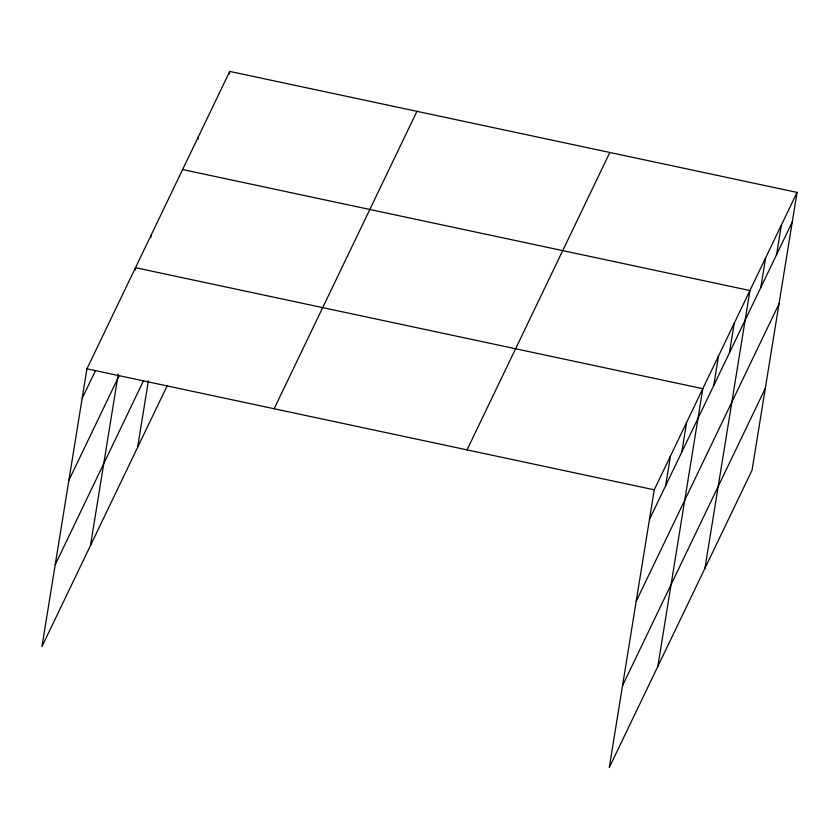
<?xml version="1.0" encoding="UTF-8"?>
<svg xmlns="http://www.w3.org/2000/svg" width="839" height="839" viewBox="0 0 839 839"><rect width="100%" height="100%" fill="white"/><g stroke="black" fill="none" stroke-linecap="round" stroke-linejoin="round"><path stroke-width="1.26" d="M797.05 192.404L654.252 489.808L609.261 767.591L752.059 470.186L797.05 192.404L229.739 71.409L86.941 368.814L41.95 646.596L167.349 385.405M90.497 545.476L118.257 374.079M135.069 270.273L135.488 267.693L702.809 388.698L657.818 666.47M150.779 237.552L151.198 234.983M137.617 447.334L148.398 380.791M197.899 139.41L198.319 136.841M229.32 73.979L229.739 71.409M665.642 485.718L670.434 456.101M681.824 452.011L686.627 422.405M713.716 385.583L718.509 355.977M729.427 352.873L734.219 323.267M704.938 568.328L749.93 290.546L182.608 169.551M760.837 287.441L765.64 257.835M776.547 254.731L781.34 225.125M82.149 398.42L95.541 370.523M68.882 480.317L119.117 375.694M55.217 564.699L143.595 380.623M274.154 408.74L416.952 111.335M467.04 449.882L609.838 152.478M649.459 519.425L792.257 222.01M636.193 601.322L778.991 303.907M622.528 685.694L765.325 388.289M86.941 368.814L654.252 489.808"/></g></svg>
